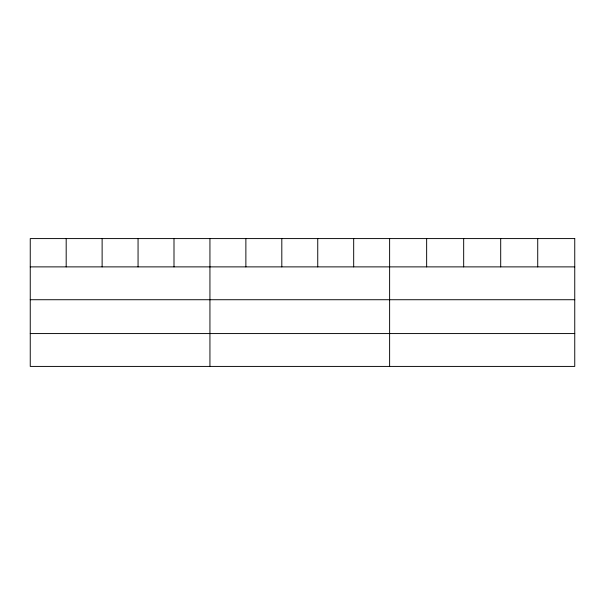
<?xml version="1.0" encoding="UTF-8"?>
<svg xmlns="http://www.w3.org/2000/svg" width="605" height="605" viewBox="0 0 605 605"><rect width="100%" height="100%" fill="white"/><g stroke="black" fill="none" stroke-linecap="round" stroke-linejoin="round"><path stroke-width="0.91" d="M30.25 266.881L574.75 266.881M30.25 299.725L574.75 299.725M30.25 333.567L574.75 333.567M537.724 238.582L537.724 266.881M500.698 238.582L500.698 266.881M463.672 238.582L463.672 266.881M426.646 238.582L426.646 266.881M389.62 238.582L389.62 366.418M353.683 238.582L353.683 266.881M317.746 238.582L317.746 266.881M281.809 238.582L281.809 266.881M245.872 238.582L245.872 266.881M209.935 238.582L209.935 366.418M173.998 238.582L173.998 266.881M138.061 238.582L138.061 266.881M102.124 238.582L102.124 266.881M66.187 238.582L66.187 266.881M574.75 238.582L30.25 238.582L30.25 366.418L574.75 366.418L574.75 238.582"/></g></svg>
